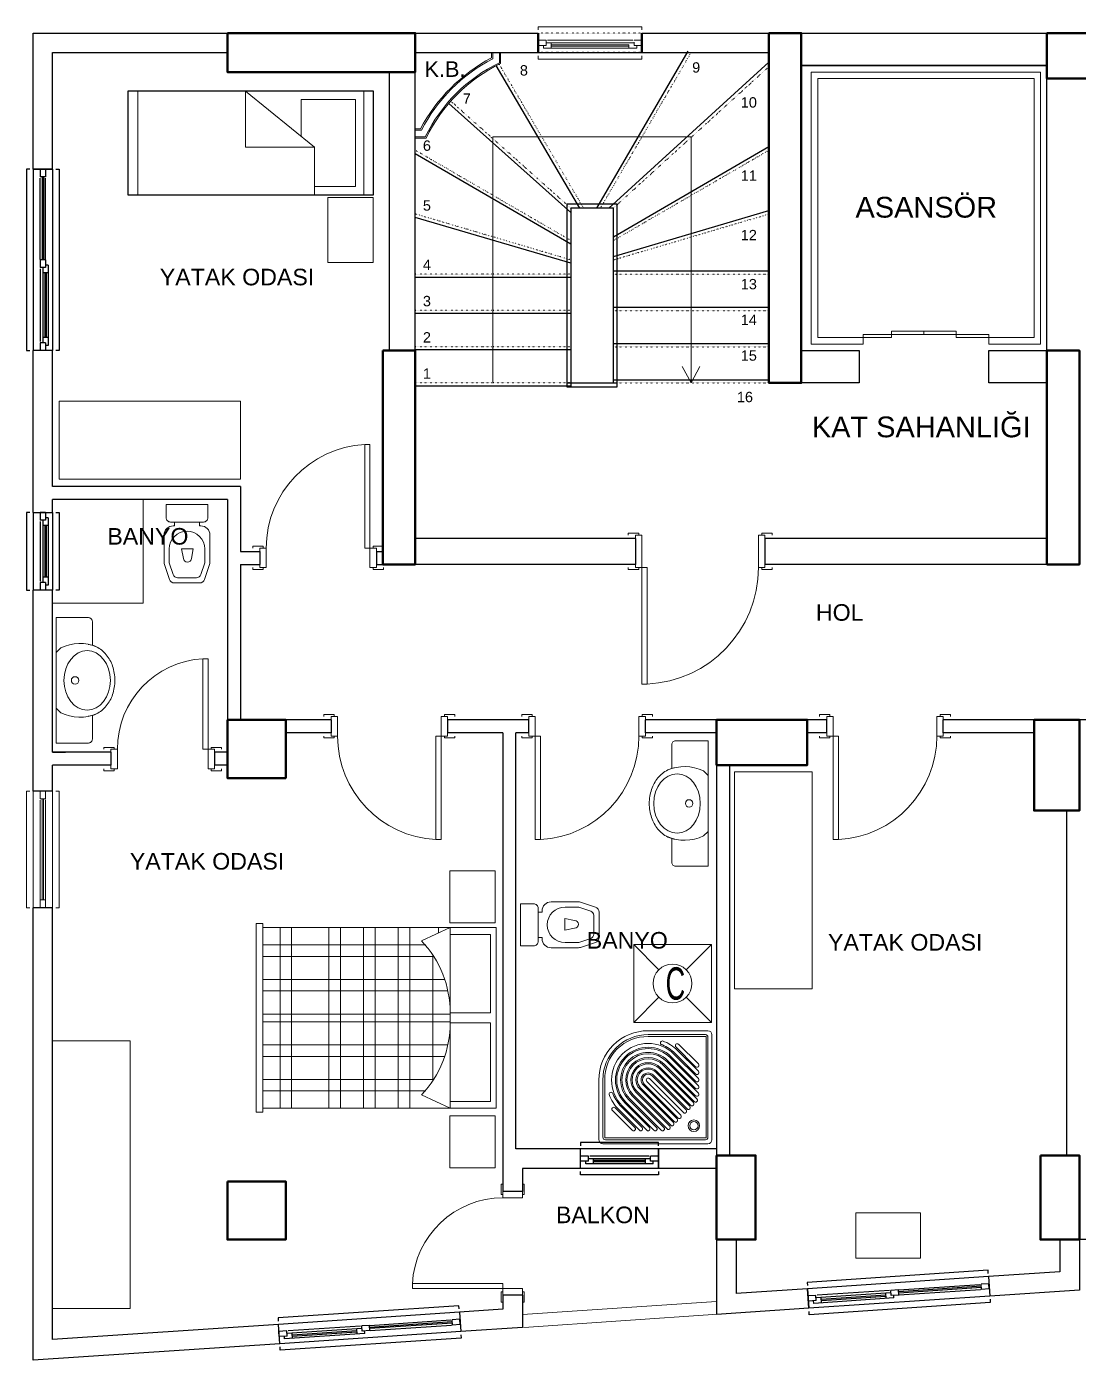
# Model space of a CAD drawing. Header units: millimetres. Extents: x 11578 to 12966, y 1536 to 2566.
# Drawn here: x 11578 to 12391, y 1536 to 2566 of the extents above; entities that cross this region are included whole.
import ezdxf

# ---------------------------------------------------------------- set-up
doc = ezdxf.new("R2010")
doc.units = ezdxf.units.MM
doc.linetypes.add('BORDER', pattern=[1.75, 0.5, -0.25, 0.5, -0.25, 0, -0.25])
doc.linetypes.add('DOT2', pattern=[0.125, 0, -0.125])
for name, color, linetype, lineweight in [('0-Gör-3__0_25_', 122, 'Continuous', 25), ('0-Gör-4__0_20_', 6, 'Continuous', 20), ('COLUMN4', 3, 'Continuous', 50), ('duv', 142, 'Continuous', 30), ('DUVAR', 7, 'Continuous', 50), ('mahal', 1, 'Continuous', 20), ('mahal222', 201, 'Continuous', 20), ('PENCERE', 3, 'Continuous', 18), ('SIVA', 254, 'Continuous', 20), ('sıva', 6, 'DOT2', 20), ('TEFRIS', 6, 'Continuous', 15)]:
    doc.layers.add(name, color=color, linetype=linetype, lineweight=lineweight)
doc.layers.add('İÇ_ÖLÇÜ', color=7, linetype='Continuous')
doc.styles.add('iç_ölçü', font='Arial')
doc.styles.add('MÜKREMİN', font='Arial')
doc.styles.add('TECHNICLIGHT', font='Arial')
doc.styles.add('text1', font='Arial')

# ---------------------------------------------------------------- blocks, each defined once
blk = doc.blocks.new('dsfsdg')
at = {"layer": 'TEFRIS'}
for p, q in [((527831.917515, 4537037.523728), (527651.627515, 4537037.523728)), ((527651.627515, 4537037.523728), (527651.627515, 4536897.963728)), ((527709.339324, 4537027.10563), (527687.267515, 4537037.523728)), ((527687.267515, 4537037.523728), (527687.267515, 4536897.963728)), ((527718.452515, 4537037.523728), (527718.452515, 4536897.963728)), ((527727.362515, 4537037.523728), (527727.362515, 4536897.963728)), ((527745.182515, 4536897.963728), (527745.182515, 4537037.523728)), ((527754.092515, 4536897.963728), (527754.092515, 4537037.523728)), ((527771.912515, 4536897.963728), (527771.912515, 4537037.523728)), ((527780.822515, 4536897.963728), (527780.822515, 4537037.523728)), ((527809.642515, 4536897.963728), (527809.642515, 4537037.523728)), ((527818.552515, 4536897.963728), (527818.552515, 4537037.523728)), ((527831.917515, 4536897.963728), (527831.917515, 4537037.523728)), ((527687.267515, 4537032.177728), (527656.082515, 4537032.177728)), ((527656.082515, 4537032.177728), (527656.082515, 4536971.589728)), ((527700.632515, 4537016.22697), (527700.632515, 4536919.260487)), ((527831.917515, 4537024.158728), (527706.144262, 4537024.158728)), ((527831.917515, 4537015.248728), (527699.991425, 4537015.248728)), ((527831.917515, 4536997.428728), (527691.417369, 4536997.428728)), ((527831.917515, 4536988.518728), (527688.988219, 4536988.518728)), ((527656.082515, 4536971.589728), (527687.267515, 4536971.589728)), ((527831.917515, 4536970.698728), (527687.267515, 4536970.698728)), ((527831.917515, 4536964.788728), (527687.267515, 4536964.788728)), ((527656.082515, 4536963.897728), (527687.267515, 4536963.897728)), ((527656.082515, 4536963.897728), (527656.082515, 4536903.309728)), ((527831.917515, 4536946.968728), (527688.988219, 4536946.968728)), ((527831.917515, 4536938.058728), (527691.417369, 4536938.058728)), ((527831.917515, 4536920.238728), (527699.991425, 4536920.238728)), ((527687.267515, 4536903.309728), (527656.082515, 4536903.309728)), ((527709.339324, 4536908.381827), (527687.267515, 4536897.963728)), ((527831.917515, 4536911.328728), (527706.144262, 4536911.328728)), ((527831.917515, 4536897.963728), (527651.627515, 4536897.963728)), ((527696.177515, 4536902.169331), (527696.177515, 4536897.963728))]:
    blk.add_line(p, q, dxfattribs=at)
at = {"layer": 'TEFRIS', "flags": 128}
blk.add_lwpolyline([(527831.917515, 4537037.523728), (527831.917515, 4537040.523728), (527836.917515, 4537040.523728), (527836.917515, 4536897.963728), (527836.917515, 4536894.963728), (527831.917515, 4536894.963728), (527831.917515, 4536897.963728)], dxfattribs=at)
at = {"layer": 'TEFRIS'}
for centre, start, end in [((527766.993466, 4536972.038142), 136.314552, 180.322253), ((527766.993466, 4536963.449315), 179.677747, 223.685448)]:
    blk.add_arc(centre, 79.727212, start, end, dxfattribs=at)
blk = doc.blocks.new('vv')
at = {"layer": 'TEFRIS', "elevation": 64.900577, "flags": 128}
for points in [[(11905.107343, 1873.984361), (11940.107343, 1873.984361), (11940.107343, 1913.984361), (11905.107343, 1913.984361), (11905.107343, 1873.984361)], [(11905.107343, 1684.902689), (11940.107343, 1684.902689), (11940.107343, 1724.902689), (11905.107343, 1724.902689), (11905.107343, 1684.902689)]]:
    blk.add_lwpolyline(points, dxfattribs=at)
at = {"layer": 'TEFRIS', "rotation": 180}
blk.add_blockref('dsfsdg', (539592.528917, 4538768.250089), dxfattribs=at)
blk = doc.blocks.new('ELLIPSE')
blk.add_circle((0.5, 0.5), 0.5)
blk = doc.blocks.new('LAVABO6')
for p, q in [((0, 0.4572), (0.0762, 0.5334)), ((0, 0.4572), (0, -0.4572)), ((0, -0.4572), (0.0762, -0.5334))]:
    blk.add_line(p, q)
at = {"flags": 128}
blk.add_lwpolyline([(0.526369, -0.590767, 0.09025), (0.662027, -0.55015, 0.104607), (0.82385, -0.419454, 0.089719), (0.927131, -0.232181, 0.081438), (0.9652, 0, 0.081438), (0.927131, 0.232181, 0.089719), (0.82385, 0.419454, 0.104607), (0.662027, 0.55015, 0.09025), (0.526369, 0.590767, 0.11828)], format="xyb", dxfattribs=at)
blk.add_circle((0.311156, 0.001285), 0.06096)
for centre, start, end in [((0.386485, -0.106498), 66.240754, 115.868662), ((0.386485, 0.106498), 244.131338, 293.759246)]:
    blk.add_arc(centre, 0.711159, start, end)
at = {"xscale": 0.762, "yscale": 0.97536, "zscale": 0.762}
blk.add_blockref('ELLIPSE', (0.128276, -0.487005), dxfattribs=at)
blk = doc.blocks.new('LAVABO_1')
at = {"layer": 'TEFRIS', "flags": 128}
for points in [[(0, 21.49983), (0, 48.391721), (24.98988, 48.391721, -0.414214), (27.98988, 45.391721), (27.98988, 26.961304)], [(0, -21.49983), (0, -48.391721), (24.98988, -48.391721, 0.414214), (27.98988, -45.391721), (27.98988, -26.961304)]]:
    blk.add_lwpolyline(points, format="xyb", dxfattribs=at)
at = {"layer": 'TEFRIS', "ltscale": 5, "xscale": -47.025, "yscale": 47.025, "zscale": 47.025, "rotation": 180}
blk.add_blockref('LAVABO6', (0, 0), dxfattribs=at)
blk = doc.blocks.new('KLZ_YENİ')
at = {"layer": 'TEFRIS', "flags": 128}
blk.add_lwpolyline([(13.5, -12.7), (13.5, 12.7, 0.414214), (10, 16.2), (0, 16.2), (0, -16.2), (10, -16.2, 0.414214)], format="xyb", close=True, dxfattribs=at)
for points in [[(13.5, -9.7), (16.5, -9.7), (16.5, -10.7, 0.414214), (23.5, -17.7), (44.688612, -17.7, 0.080612), (46.269751, -17.443416), (57.764911, -13.611696, 0.322823), (60.5, -9.816963), (60.5, 9.816963, 0.322823), (57.764911, 13.611696), (46.269751, 17.443416, 0.080612), (44.688612, 17.7), (23.5, 17.7, 0.414214), (16.5, 10.7), (16.5, 9.7), (13.5, 9.7)], [(34.28, -13.7), (44.688612, -13.7, 0.080612), (45.004839, -13.648683), (54.106797, -10.614697, 0.322823), (56.5, -7.294306), (56.5, 7.294306, 0.322823), (54.106797, 10.614697), (45.004839, 13.648683, 0.080612), (44.688612, 13.7), (34.28, 13.7, 0.414214)]]:
    blk.add_lwpolyline(points, format="xyb", dxfattribs=at)
for points in [[(13.628588, 5.7), (13.5, 5.7)], [(41.572213, 2.643619), (34.072213, 4.143619), (34.072213, -4.856381), (41.572213, -3.356381)], [(13.5, -5.7), (13.628588, -5.7)]]:
    blk.add_lwpolyline(points, dxfattribs=at)
at = {"layer": 'TEFRIS'}
for centre, radius, start, end in [((34.28, 0), 13.7, 90, 270), ((41.572213, -0.356381), 3, 270, 90)]:
    blk.add_arc(centre, radius, start, end, dxfattribs=at)
blk = doc.blocks.new('fdgdfht656')
at = {"layer": 'TEFRIS'}
for p, q in [((5290.152509, 3441.755831), (5290.152509, 3443.255831)), ((5290.152509, 3443.255831), (5298.152509, 3443.255831)), ((5298.152509, 3443.255831), (5298.152509, 3441.755831)), ((5373.152509, 3441.755831), (5373.152509, 3443.255831)), ((5373.152509, 3443.255831), (5381.152509, 3443.255831)), ((5381.152509, 3443.255831), (5381.152509, 3441.755831)), ((5290.152509, 3426.755831), (5290.152509, 3425.255831)), ((5290.152509, 3425.255831), (5298.152509, 3425.255831)), ((5298.152509, 3425.255831), (5298.152509, 3426.755831)), ((5366.652509, 3426.755831), (5366.652509, 3356.855894)), ((5370.652509, 3426.755831), (5366.652509, 3426.755831)), ((5370.652509, 3426.755831), (5370.652509, 3356.855894)), ((5373.152509, 3426.755831), (5373.152509, 3425.255831)), ((5373.152509, 3425.255831), (5381.152509, 3425.255831)), ((5381.152509, 3425.255831), (5381.152509, 3426.755831)), ((5370.652509, 3356.855894), (5366.652509, 3356.855894))]:
    blk.add_line(p, q, dxfattribs=at)
at = {"layer": 'TEFRIS', "flags": 128}
for points in [[(5300.652509, 3441.755831), (5300.652509, 3426.755831), (5295.652509, 3426.755831), (5295.652509, 3441.755831), (5300.652509, 3441.755831)], [(5375.652509, 3441.755831), (5375.652509, 3426.755831), (5370.652509, 3426.755831), (5370.652509, 3441.755831), (5375.652509, 3441.755831)]]:
    blk.add_lwpolyline(points, dxfattribs=at)
at = {"layer": 'TEFRIS'}
blk.add_arc((5370.652509, 3426.755831), 70, 180, 266.936089, dxfattribs=at)
blk = doc.blocks.new('kapı_10')
at = {"layer": '0-Gör-4__0_20_', "ltscale": 5}
for p, q in [((-9, -2.5), (-9, 5.5)), ((-9, 5.5), (-7.5, 5.5)), ((9, 5.5), (7.5, 5.5)), ((9, -2.5), (9, 5.5)), ((-7.5, -2.5), (-9, -2.5)), ((7.5, -2.5), (9, -2.5)), ((7.5, -5), (87.399937, -5)), ((7.5, -5), (7.5, -9)), ((7.5, -9), (87.399937, -9)), ((87.399937, -5), (87.399937, -9)), ((-9, -95.5), (-9, -87.5)), ((-9, -87.5), (-7.5, -87.5)), ((9, -87.5), (7.5, -87.5)), ((9, -95.5), (9, -87.5)), ((-7.5, -95.5), (-9, -95.5)), ((7.5, -95.5), (9, -95.5))]:
    blk.add_line(p, q, dxfattribs=at)
at = {"layer": '0-Gör-4__0_20_', "ltscale": 5, "flags": 128}
for points in [[(-7.5, 0), (7.5, 0), (7.5, -5), (-7.5, -5), (-7.5, 0)], [(-7.5, -85), (7.5, -85), (7.5, -90), (-7.5, -90), (-7.5, -85)]]:
    blk.add_lwpolyline(points, dxfattribs=at)
at = {"layer": '0-Gör-4__0_20_', "ltscale": 5}
blk.add_arc((7.5, -5), 80, 270, 357.134016, dxfattribs=at)
blk = doc.blocks.new('yatak_80')
for p, q in [((98059.694548, -98473.047281), (98059.694548, -98393.047281)), ((98196.134804, -98393.047281), (98196.134804, -98429.917169)), ((98234.264916, -98393.047281), (98234.264916, -98473.047281)), ((98227.879892, -98399.557105), (98196.134804, -98399.557105)), ((98227.879892, -98466.662257), (98227.879892, -98399.557105)), ((98143.004692, -98429.917169), (98196.134804, -98429.917169)), ((98143.004692, -98473.047281), (98143.004692, -98429.917169)), ((98196.134804, -98429.917169), (98143.004692, -98473.047281)), ((98185.954772, -98438.181144), (98185.954772, -98466.662257)), ((98185.954772, -98466.662257), (98227.879892, -98466.662257))]:
    blk.add_line(p, q)
at = {"layer": 'İÇ_ÖLÇÜ', "ltscale": 5}
blk.add_line((98052.104532, -98393.047281), (98241.854932, -98393.047281), dxfattribs=at)
at = {"layer": 'İÇ_ÖLÇÜ', "ltscale": 5, "flags": 128}
blk.add_lwpolyline([(98052.104532, -98473.047281), (98052.104532, -98393.047281), (98241.854932, -98393.047281), (98241.854932, -98473.047281), (98052.104532, -98473.047281)], dxfattribs=at)
blk = doc.blocks.new('FSAFDSF')
at = {"layer": 'sıva', "linetype": 'ByBlock', "lineweight": 25, "ltscale": 5}
for p, q in [((548829.850834, 4507159.565939), (548689.850834, 4507159.565939)), ((548689.850834, 4507159.565939), (548689.850834, 4507157.065939)), ((548829.850834, 4507154.565939), (548689.850834, 4507154.565939)), ((548689.850834, 4507139.565939), (548689.850834, 4507154.565939)), ((548829.850834, 4507157.065939), (548829.850834, 4507159.565939)), ((548695.850834, 4507149.065939), (548689.850834, 4507149.065939)), ((548689.850834, 4507145.065939), (548689.850834, 4507149.065939)), ((548695.850834, 4507145.065939), (548689.850834, 4507145.065939)), ((548693.850834, 4507143.065939), (548693.850834, 4507145.065939)), ((548695.850834, 4507145.065939), (548695.850834, 4507149.065939)), ((548753.850834, 4507147.065939), (548695.850834, 4507147.065939)), ((548752.850834, 4507149.065939), (548696.850834, 4507149.065939)), ((548699.850834, 4507143.065939), (548699.850834, 4507147.065939)), ((548749.850834, 4507145.565939), (548699.850834, 4507145.565939)), ((548749.850834, 4507144.565939), (548699.850834, 4507144.565939)), ((548749.850834, 4507143.065939), (548749.850834, 4507147.065939)), ((548759.850834, 4507149.065939), (548753.850834, 4507149.065939)), ((548753.850834, 4507145.065939), (548753.850834, 4507149.065939)), ((548759.850834, 4507145.065939), (548753.850834, 4507145.065939)), ((548755.850834, 4507143.065939), (548755.850834, 4507145.065939)), ((548759.850834, 4507145.065939), (548759.850834, 4507149.065939)), ((548823.850834, 4507147.565939), (548759.850834, 4507147.565939)), ((548823.850834, 4507146.565939), (548759.850834, 4507146.565939)), ((548760.100651, 4507149.065939), (548822.900839, 4507149.065939)), ((548760.100651, 4507145.065939), (548823.018035, 4507145.065939)), ((548829.850834, 4507149.065939), (548823.850834, 4507149.065939)), ((548823.850834, 4507145.065939), (548823.850834, 4507149.065939)), ((548829.850834, 4507145.065939), (548823.850834, 4507145.065939)), ((548829.850834, 4507145.065939), (548829.850834, 4507149.065939)), ((548829.850834, 4507139.565939), (548689.850834, 4507139.565939)), ((548689.850834, 4507134.565939), (548689.850834, 4507137.065939)), ((548829.850834, 4507134.565939), (548689.850834, 4507134.565939)), ((548755.850834, 4507143.065939), (548693.850834, 4507143.065939)), ((548829.850834, 4507137.065939), (548829.850834, 4507134.565939))]:
    blk.add_line(p, q, dxfattribs=at)
at = {"layer": 'sıva', "linetype": 'ByBlock', "lineweight": 25, "ltscale": 5, "flags": 128}
blk.add_lwpolyline([(548829.850834, 4507154.565939), (548829.850834, 4507139.565939)], dxfattribs=at)
blk = doc.blocks.new('gdgfdgrt')
at = {"layer": 'TEFRIS'}
for p, q in [((21698.795276, -6836.896494), (21696.295276, -6836.896494)), ((21696.295276, -6836.896494), (21696.295276, -6926.896494)), ((21701.295276, -6836.896494), (21701.295276, -6926.896494)), ((21706.795276, -6836.896494), (21706.795276, -6842.896494)), ((21710.795276, -6836.896494), (21706.795276, -6836.896494)), ((21710.795276, -6842.896494), (21706.795276, -6842.896494)), ((21706.795276, -6920.646678), (21706.795276, -6843.84649)), ((21708.295276, -6842.896494), (21708.295276, -6920.896494)), ((21709.295276, -6842.896494), (21709.295276, -6920.896494)), ((21710.795276, -6836.896494), (21710.795276, -6842.896494)), ((21710.795276, -6920.646678), (21710.795276, -6843.729294)), ((21716.295276, -6836.896494), (21716.295276, -6926.896494)), ((21718.795276, -6836.896494), (21721.295276, -6836.896494)), ((21721.295276, -6836.896494), (21721.295276, -6926.896494)), ((21696.295276, -6926.896494), (21698.795276, -6926.896494)), ((21716.295276, -6926.896494), (21701.295276, -6926.896494)), ((21706.795276, -6920.896494), (21706.795276, -6926.896494)), ((21710.795276, -6920.896494), (21706.795276, -6920.896494)), ((21710.795276, -6926.896494), (21706.795276, -6926.896494)), ((21710.795276, -6926.896494), (21706.795276, -6926.896494)), ((21710.795276, -6920.896494), (21710.795276, -6926.896494)), ((21721.295276, -6926.896494), (21718.795276, -6926.896494))]:
    blk.add_line(p, q, dxfattribs=at)
at = {"layer": 'TEFRIS', "flags": 128}
for points in [[(21701.295276, -6836.896494), (21716.295276, -6836.896494)], [(21701.295276, -6926.896494), (21716.295276, -6926.896494)]]:
    blk.add_lwpolyline(points, dxfattribs=at)
blk = doc.blocks.new('pen_60')
at = {"layer": 'sıva', "linetype": 'ByBlock', "lineweight": 25, "ltscale": 5}
for p, q in [((60, 12.5), (0, 12.5)), ((0, 12.5), (0, 10)), ((60, 10), (60, 12.5)), ((60, 7.5), (0, 7.5)), ((0, -7.5), (0, 7.5)), ((6, 2), (0, 2)), ((0, -2), (0, 2)), ((6, -2), (6, 2)), ((54, 0), (6, 0)), ((53, 2), (7, 2)), ((10, -4), (10, 0)), ((50, -4), (50, 0)), ((60, 2), (54, 2)), ((54, -2), (54, 2)), ((60, 2), (54, 2)), ((54, -2), (54, 2)), ((60, -2), (60, 2)), ((60, -2), (60, 2)), ((6, -2), (0, -2)), ((60, -7.5), (0, -7.5)), ((0, -12.5), (0, -10)), ((4, -4), (4, -2)), ((56, -4), (4, -4)), ((50, -1.5), (10, -1.5)), ((50, -2.5), (10, -2.5)), ((60, -2), (54, -2)), ((60, -2), (54, -2)), ((56, -4), (56, -2)), ((60, -10), (60, -12.5)), ((60, -12.5), (0, -12.5))]:
    blk.add_line(p, q, dxfattribs=at)
at = {"layer": 'sıva', "linetype": 'ByBlock', "lineweight": 25, "ltscale": 5, "flags": 128}
blk.add_lwpolyline([(60, 7.5), (60, -7.5)], dxfattribs=at)
blk = doc.blocks.new('DUŞ_KÖŞE')
at = {"layer": 'TEFRIS'}
for p, q in [((0, 0), (-73.8, 0)), ((-76.5, -44.691169), (-76.5, -2.7)), ((-73.8, -44.691169), (-73.8, -4.5)), ((-72.45, -44.691169), (-72.45, -4.05)), ((-1.35, -4.05), (-72.45, -4.05)), ((-1.8, -2.7), (-72, -2.7)), ((-1.35, -75.15), (-1.35, -4.05)), ((0, -74.7), (0, -4.5)), ((2.7, -76.5), (2.7, -2.7)), ((-1.35, -75.15), (-41.991169, -75.15)), ((-1.8, -76.5), (-41.991169, -76.5)), ((0, -79.2), (-41.991169, -79.2))]:
    blk.add_line(p, q, dxfattribs=at)
at = {"layer": 'TEFRIS', "color": 3, "lineweight": 9}
for p, q in [((-53.206916, -9.45), (-67.051984, -23.295068)), ((-51.297727, -11.359188), (-65.142795, -25.204257)), ((-48.115747, -9.45), (-62.674042, -24.008295)), ((-46.206558, -11.359188), (-60.764854, -25.917484)), ((-43.024578, -9.45), (-60.128458, -26.55388)), ((-41.11539, -11.359188), (-58.219269, -28.463068)), ((-37.933409, -9.45), (-57.582873, -29.099464)), ((-36.024221, -11.359188), (-55.673685, -31.008653)), ((-32.84224, -9.45), (-55.037289, -31.645049)), ((-30.933052, -11.359188), (-53.128101, -33.554237)), ((-28.705666, -10.404594), (-52.491705, -34.190633)), ((-26.796477, -12.313782), (-50.582516, -36.099821)), ((-26.160081, -12.950179), (-49.94612, -36.736218)), ((-24.250893, -14.859367), (-48.036932, -38.645406)), ((-23.614497, -15.495763), (-47.400536, -39.281802)), ((-21.705308, -17.404951), (-45.491347, -41.19099)), ((-21.068912, -18.041347), (-44.854951, -41.827386)), ((-19.159724, -19.950536), (-42.945763, -43.736575)), ((-17.250536, -21.859724), (-41.036575, -45.645763)), ((-15.341347, -23.768912), (-39.127386, -47.554951)), ((-14.704951, -24.405308), (-38.49099, -48.191347)), ((-12.795763, -26.314497), (-36.581802, -50.100536)), ((-12.159367, -26.950893), (-35.945406, -50.736932)), ((-10.250179, -28.860081), (-34.036218, -52.64612)), ((-9.613782, -29.496477), (-33.399821, -53.282516)), ((-7.704594, -31.405666), (-31.490633, -55.191705)), ((-8.659188, -33.633052), (-30.854237, -55.828101)), ((-6.75, -35.54224), (-28.945049, -57.737289)), ((-8.659188, -38.724221), (-28.308653, -58.373685)), ((-6.75, -40.633409), (-26.399464, -60.282873)), ((-8.659188, -43.81539), (-25.763068, -60.919269)), ((-6.75, -45.724578), (-23.85388, -62.828458)), ((-8.659188, -48.906558), (-23.217484, -63.464854)), ((-8.659188, -53.997727), (-22.504257, -67.842795)), ((-6.75, -50.815747), (-21.308295, -65.374042)), ((-6.75, -55.906916), (-20.595068, -69.751984))]:
    blk.add_line(p, q, dxfattribs=at)
for radius in [4.05, 2.925]:
    blk.add_circle((-9.9, -12.6), radius, dxfattribs=at)
at = {"layer": 'TEFRIS'}
for centre, radius, start, end in [((-73.8, -2.7), 2.7, 90, 180), ((-72, -4.5), 1.8, 90, 180), ((-1.8, -4.5), 1.8, 0, 90), ((0, -2.7), 2.7, 0, 90), ((-42.327625, -45.027831), 34.174033, 179.435547, 270.598517), ((-42.207298, -44.907085), 31.593655, 179.555004, 270.391958), ((-42.785873, -45.485873), 29.67477, 178.465409, 271.534591), ((-1.8, -74.7), 1.8, 270, 0), ((0, -76.5), 2.7, 270, 0)]:
    blk.add_arc(centre, radius, start, end, dxfattribs=at)
at = {"layer": 'TEFRIS', "color": 3, "lineweight": 9}
for centre, radius, start, end in [((-52.252321, -10.404594), 1.35, 315, 135), ((-47.161153, -10.404594), 1.35, 315, 135), ((-42.069984, -10.404594), 1.35, 315, 135), ((-36.978815, -10.404594), 1.35, 315, 135), ((-31.887646, -10.404594), 1.35, 315, 135), ((-27.751071, -11.359188), 1.35, 315, 135), ((-25.205487, -13.904773), 1.35, 315, 135), ((-22.659903, -16.450357), 1.35, 315, 135), ((-20.114318, -18.995942), 1.35, 315, 135), ((-41.991169, -44.691169), 29.25, 135, 159.811632), ((-41.991169, -44.691169), 25.65, 135, 315), ((-66.09739, -24.249662), 1.35, 135, 315), ((-41.991169, -44.691169), 26.55, 135, 157.65372), ((-16.295942, -22.814318), 1.35, 315, 135), ((-13.750357, -25.359903), 1.35, 315, 135), ((-11.204773, -27.905487), 1.35, 315, 135), ((-67.99574, -34.596769), 1.448399, 180, 0), ((-41.991169, -44.691169), 22.95, 135, 315), ((-41.991169, -44.691169), 22.05, 135, 315), ((-41.991169, -44.691169), 19.35, 135, 315), ((-41.991169, -44.691169), 18.45, 135, 315), ((-41.991169, -44.691169), 15.75, 135, 315), ((-41.991169, -44.691169), 14.85, 135, 315), ((-41.991169, -44.691169), 12.15, 135, 315), ((-41.991169, -44.691169), 11.25, 135, 315), ((-8.659188, -30.451071), 1.35, 315, 135), ((-7.704594, -34.587646), 1.35, 315, 135), ((-41.991169, -44.691169), 8.55, 135, 315), ((-41.991169, -44.691169), 7.65, 135, 315), ((-41.991169, -44.691169), 4.95, 135, 315), ((-41.991169, -44.691169), 4.05, 135, 315), ((-41.991169, -44.691169), 1.35, 135, 315), ((-7.704594, -39.678815), 1.35, 315, 135), ((-7.704594, -44.769984), 1.35, 315, 135), ((-7.704594, -49.861153), 1.35, 315, 135), ((-7.704594, -54.952321), 1.35, 315, 135), ((-41.991169, -44.691169), 26.55, 292.34628, 315), ((-41.991169, -44.691169), 29.25, 290.188368, 315), ((-31.896769, -70.69574), 1.448399, 90, 270), ((-21.535166, -68.811886), 1.35, 135, 315)]:
    blk.add_arc(centre, radius, start, end, dxfattribs=at)
blk = doc.blocks.new('camasır_mak_')
at = {"layer": 'TEFRIS', "color": 1}
for p, q in [((-0.3, 0.45), (0.3, 0.45)), ((-0.3, -0.15), (-0.3, 0.45)), ((0.3, 0.45), (0.3, -0.15)), ((0.3, -0.15), (-0.3, -0.15))]:
    blk.add_line(p, q, dxfattribs=at)
at = {"layer": 'TEFRIS', "color": 2}
for p, q in [((-0.106066, 0.256066), (-0.3, 0.45)), ((0.106066, 0.256066), (0.3, 0.45)), ((-0.3, -0.15), (-0.106066, 0.043934)), ((0.3, -0.15), (0.106066, 0.043934))]:
    blk.add_line(p, q, dxfattribs=at)
blk.add_ellipse((0, 0.15), major_axis=(-0.106066, 0.106066), ratio=1, dxfattribs=at)
at = {"layer": 'TEFRIS', "color": 7, "style": 'TECHNICLIGHT', "text_generation_flag": 4, "width": 0.6}
blk.add_text('C', height=0.25, dxfattribs=at).set_placement((-0.053571, 0.275))
blk = doc.blocks.new('kapı_100')
at = {"layer": '0-Gör-4__0_20_', "ltscale": 5}
for p, q in [((-14, -2.5), (-14, 5.5)), ((-14, 5.5), (-12.5, 5.5)), ((14, 5.5), (12.5, 5.5)), ((14, -2.5), (14, 5.5)), ((-12.5, -2.5), (-14, -2.5)), ((12.5, -2.5), (14, -2.5)), ((12.5, -5), (102.399937, -5)), ((12.5, -5), (12.5, -9)), ((12.5, -9), (102.411045, -9.000494)), ((102.399937, -5), (102.399937, -9)), ((-14, -105.5), (-14, -97.5)), ((-14, -97.5), (-12.5, -97.5)), ((14, -97.5), (12.5, -97.5)), ((14, -105.5), (14, -97.5)), ((-12.5, -105.5), (-14, -105.5)), ((12.5, -105.5), (14, -105.5))]:
    blk.add_line(p, q, dxfattribs=at)
at = {"layer": '0-Gör-4__0_20_', "ltscale": 5, "flags": 128}
for points in [[(-12.5, 0), (12.5, 0), (12.5, -5), (-12.5, -5), (-12.5, 0)], [(-12.5, -95), (12.5, -95), (12.5, -100), (-12.5, -100), (-12.5, -95)]]:
    blk.add_lwpolyline(points, dxfattribs=at)
at = {"layer": '0-Gör-4__0_20_', "ltscale": 5}
blk.add_arc((12.5, -5), 90, 270, 357.452367, dxfattribs=at)
blk = doc.blocks.new('fsfds')
at = {"layer": 'DUVAR'}
blk.add_line((553262.541927, 4507882.553573), (553247.541927, 4507882.553573), dxfattribs=at)
at = {"layer": 'DUVAR', "flags": 128}
blk.add_lwpolyline([(553247.541927, 4507962.553573), (553262.541927, 4507962.553573)], dxfattribs=at)
at = {"layer": 'PENCERE', "linetype": 'BORDER', "ltscale": 5}
for p, q in [((553253.041927, 4507962.553573), (553253.041927, 4507956.553573)), ((553257.041927, 4507962.553573), (553253.041927, 4507962.553573)), ((553257.041927, 4507962.553573), (553257.041927, 4507956.553573)), ((553259.041927, 4507958.553573), (553257.041927, 4507958.553573)), ((553257.041927, 4507956.553573), (553253.041927, 4507956.553573)), ((553257.041927, 4507956.553573), (553253.041927, 4507956.553573)), ((553259.041927, 4507952.553573), (553255.041927, 4507952.553573)), ((553257.041927, 4507882.553573), (553253.041927, 4507882.553573))]:
    blk.add_line(p, q, dxfattribs=at)
at = {"layer": 'SIVA'}
for p, q in [((553245.041927, 4507962.553573), (553242.541927, 4507962.553573)), ((553242.541927, 4507962.553573), (553242.541927, 4507882.553573)), ((553253.041927, 4507962.553573), (553253.041927, 4507956.553573)), ((553257.041927, 4507962.553573), (553253.041927, 4507962.553573)), ((553257.041927, 4507962.553573), (553257.041927, 4507956.553573)), ((553259.041927, 4507958.553573), (553259.041927, 4507886.553573)), ((553265.041927, 4507962.553573), (553267.541927, 4507962.553573)), ((553267.541927, 4507962.553573), (553267.541927, 4507882.553573)), ((553253.041927, 4507955.553573), (553253.041927, 4507889.553573)), ((553255.041927, 4507956.553573), (553255.041927, 4507888.553573)), ((553256.541927, 4507952.553573), (553256.541927, 4507892.553573)), ((553257.541927, 4507952.553573), (553257.541927, 4507892.553573)), ((553253.041927, 4507888.553573), (553253.041927, 4507882.553573)), ((553257.041927, 4507888.553573), (553253.041927, 4507888.553573)), ((553259.041927, 4507892.553573), (553255.041927, 4507892.553573)), ((553257.041927, 4507888.553573), (553257.041927, 4507882.553573)), ((553259.041927, 4507886.553573), (553257.041927, 4507886.553573)), ((553242.541927, 4507882.553573), (553245.041927, 4507882.553573)), ((553267.541927, 4507882.553573), (553265.041927, 4507882.553573))]:
    blk.add_line(p, q, dxfattribs=at)
at = {"layer": 'sıva', "lineweight": 25, "ltscale": 5}
for p, q in [((553247.541927, 4507962.553573), (553247.541927, 4507882.553573)), ((553262.541927, 4507962.553573), (553262.541927, 4507882.553573))]:
    blk.add_line(p, q, dxfattribs=at)

msp = doc.modelspace()

# ---------------------------------------------------------------- linework, layer by layer
at = {"flags": 128}
msp.add_lwpolyline([(11878.328846, 2545.575062), (12151.328797, 2545.575062)], dxfattribs=at)
at = {"layer": '0-Gör-3__0_25_'}
for p, q in [((12018.489302, 2425.575062), (12089.136882, 2546.760433)), ((12005.489302, 2425.575062), (11940.915174, 2535.482652)), ((12027.793242, 2425.575062), (12151.328775, 2538.229815)), ((11998.328775, 2422.039528), (11904.141346, 2506.226957)), ((12031.328775, 2403.465381), (12151.328775, 2473.089276)), ((11998.328775, 2397.684743), (11878.328775, 2467.308638)), ((12031.328775, 2388.181844), (12151.328775, 2423.627577)), ((11998.328775, 2382.96828), (11878.328775, 2418.414013)), ((11998.328775, 2372.075062), (11878.328775, 2372.075062)), ((12031.328775, 2377.075062), (12151.328775, 2377.075062)), ((12031.328775, 2349.075062), (12151.328775, 2349.075062)), ((11998.328775, 2344.075062), (11878.328775, 2344.075062)), ((11998.328775, 2316.075062), (11878.328775, 2316.075062)), ((12031.328775, 2321.075062), (12151.328775, 2321.075062)), ((11998.328775, 2288.07951), (11878.328775, 2288.07951)), ((11995.328775, 2290.57951), (12034.328775, 2290.57951)), ((11998.328775, 2290.57951), (11998.328775, 2288.07951)), ((12031.328775, 2293.07951), (12151.328775, 2293.07951))]:
    msp.add_line(p, q, dxfattribs=at)
at = {"layer": '0-Gör-3__0_25_', "flags": 128}
for points in [[(11995.328775, 2287.57951), (12034.328775, 2287.57951), (12034.328775, 2428.575062), (11995.328775, 2428.575062), (11995.328775, 2287.57951)], [(12031.328775, 2290.57951), (12031.328775, 2425.575062), (11998.328775, 2425.575062), (11998.328775, 2290.57951)]]:
    msp.add_lwpolyline(points, dxfattribs=at)
at = {"layer": 'COLUMN4', "color": 3, "flags": 128}
for points in [[(11733.328775, 2560.575106), (11878.328846, 2560.575106), (11878.328846, 2530.575195), (11733.328775, 2530.575195)], [(12151.328797, 2560.575106), (12176.328773, 2560.575106), (12176.328773, 2290.575304), (12151.328797, 2290.575304)], [(12366.042212, 2560.575106), (12436.042205, 2560.575106), (12436.042205, 2525.575259), (12366.042212, 2525.575259)], [(11853.328721, 2315.579453), (11878.328846, 2315.579453), (11878.328846, 2150.579491), (11853.328721, 2150.579491)], [(12366.042307, 2315.579453), (12391.042307, 2315.579453), (12391.042307, 2150.579491), (12366.042307, 2150.579491)], [(11733.328775, 2030.579546), (11778.328792, 2030.579546), (11778.328792, 1985.579529), (11733.328775, 1985.579529)], [(12111.042068, 2030.579546), (12181.042061, 2030.579546), (12181.042061, 1995.5794), (12111.042068, 1995.5794)], [(12356.042192, 2030.579546), (12391.042189, 2030.579546), (12391.042189, 1960.579553), (12356.042192, 1960.579553)], [(12111.042068, 1694.34289), (12141.042129, 1694.34289), (12141.042129, 1629.342833), (12111.042068, 1629.342833)], [(12361.042277, 1694.34289), (12391.042189, 1694.34289), (12391.042189, 1629.342833), (12361.042277, 1629.342833)], [(11733.328775, 1674.342849), (11778.328792, 1674.342849), (11778.328792, 1629.342833), (11733.328775, 1629.342833)]]:
    msp.add_lwpolyline(points, close=True, dxfattribs=at)
at = {"layer": 'duv'}
for p, q in [((11973.328775, 2545.575062), (11973.328775, 2560.575062)), ((12053.328775, 2545.575062), (12053.328775, 2560.575062)), ((11878.328775, 2170.57951), (11878.328775, 2545.575062)), ((11858.328775, 2315.579453), (11858.328775, 2530.575195)), ((11598.328775, 2455.575062), (11583.328775, 2455.575062)), ((11598.328775, 2315.575062), (11583.328775, 2315.575062)), ((11743.328775, 2210.57951), (11598.328775, 2210.57951)), ((11743.328775, 2210.57951), (11743.328775, 2160.57951)), ((11733.328775, 2200.57951), (11598.328775, 2200.57951)), ((11733.328775, 2200.57951), (11733.328775, 2030.57951)), ((12048.328775, 2170.57951), (11878.328775, 2170.57951)), ((12048.328775, 2170.57951), (12048.328775, 2150.57951)), ((12366.042307, 2170.57951), (12148.328775, 2170.57951)), ((12148.328775, 2170.57951), (12148.328775, 2150.57951)), ((11743.328775, 2160.57951), (11758.328775, 2160.57951)), ((11758.328775, 2160.57951), (11758.328775, 2150.57951)), ((11848.328775, 2160.57951), (11853.328721, 2160.57951)), ((11848.328775, 2160.57951), (11848.328775, 2150.57951)), ((11743.328775, 2150.57951), (11758.328775, 2150.57951)), ((11743.328775, 2150.57951), (11743.328775, 2030.57951)), ((11848.328775, 2150.57951), (11858.328775, 2150.57951)), ((12048.328775, 2150.57951), (11858.328775, 2150.57951)), ((12391.042307, 2150.57951), (12148.328775, 2150.57951)), ((11813.328775, 2030.57951), (11733.328775, 2030.57951)), ((11813.328775, 2030.57951), (11813.328775, 2020.57951)), ((11966.042307, 2030.57951), (11903.328775, 2030.57951)), ((11903.328775, 2030.57951), (11903.328775, 2020.57951)), ((11966.042307, 2020.57951), (11966.042307, 2030.57951)), ((12196.042307, 2030.57951), (12056.042307, 2030.57951)), ((12056.042307, 2020.57951), (12056.042307, 2030.57951)), ((12111.042307, 2030.57951), (12111.042307, 1571.660512)), ((12196.042307, 2020.57951), (12196.042307, 2030.57951)), ((12401.042307, 2030.57951), (12286.042307, 2030.57951)), ((12286.042307, 2020.57951), (12286.042307, 2030.57951)), ((11813.328775, 2020.57951), (11778.328792, 2020.57951)), ((11946.042307, 2020.57951), (11903.328775, 2020.57951)), ((11946.042307, 2020.57951), (11946.042307, 1666.617918)), ((11966.042307, 2020.57951), (11956.042307, 2020.57951)), ((11956.042307, 1699.342753), (11956.042307, 2020.57951)), ((12111.042307, 2020.57951), (12056.042307, 2020.57951)), ((12196.042307, 2020.57951), (12181.042307, 2020.57951)), ((12356.042307, 2020.57951), (12286.042307, 2020.57951)), ((11643.328775, 2005.57951), (11598.328775, 2005.57951)), ((11598.328775, 2005.57951), (11608.328775, 2005.57951)), ((11643.328775, 2005.57951), (11643.328775, 1995.57951)), ((11733.328775, 2005.57951), (11723.328775, 2005.57951)), ((11733.328775, 2005.57951), (11723.328775, 2005.57951)), ((11723.328775, 2005.57951), (11723.328775, 1995.57951)), ((11643.328775, 1995.57951), (11598.328775, 1995.57951)), ((11733.328775, 1995.57951), (11723.328775, 1995.57951)), ((12121.042307, 1995.57951), (12121.042307, 1694.34289)), ((11598.328775, 1975.57951), (11583.328775, 1975.57951)), ((12381.042307, 1960.57951), (12381.042307, 1694.34289)), ((11598.328775, 1885.57951), (11583.328775, 1885.57951)), ((12006.042307, 1699.342753), (11956.042307, 1699.342753)), ((12006.042307, 1684.342753), (12006.042307, 1699.342753)), ((12111.042307, 1699.342753), (12066.042307, 1699.342753)), ((12066.042307, 1684.342753), (12066.042307, 1699.342753)), ((11961.042307, 1684.342753), (11961.042307, 1666.617918)), ((11961.042307, 1666.617918), (11946.042307, 1666.617918)), ((12126.042307, 1628.505452), (12126.042307, 1587.701958)), ((12320.884898, 1600.790704), (12321.890272, 1585.824434)), ((11946.042307, 1586.617918), (11946.042307, 1575.610278)), ((11961.042307, 1586.617918), (11946.042307, 1586.617918)), ((11961.042307, 1586.617918), (11961.042307, 1561.584112)), ((12181.199716, 1591.407212), (12182.20509, 1576.440943))]:
    msp.add_line(p, q, dxfattribs=at)
at = {"layer": 'duv', "flags": 128}
for points in [[(11583.328775, 2560.575062), (11973.328775, 2560.575062)], [(11583.328775, 2455.575062), (11583.328775, 2560.575062)], [(12053.328775, 2560.575062), (12873.199187, 2560.575062), (12878.888553, 2505.681625)], [(12321.185493, 2290.57951), (12321.185493, 2315.57951), (12366.042307, 2315.57951), (12366.042259, 2535.575062), (12176.328727, 2535.575062), (12176.328775, 2315.57951), (12221.185493, 2315.57951), (12221.185493, 2290.57951), (12151.328775, 2290.57951), (12151.328775, 2560.575062), (12391.042307, 2560.575062)], [(11598.328775, 2455.575062), (11598.328775, 2545.575062), (11733.328775, 2545.575062)], [(11878.328775, 2545.575062), (11973.328775, 2545.575062)], [(12053.328775, 2545.575062), (12151.328775, 2545.575062)], [(12176.328773, 2535.575062), (12366.042212, 2535.575062)], [(11583.328775, 2190.57951), (11583.328775, 2315.575062)], [(11598.328775, 2210.57951), (11598.328775, 2315.575062)], [(12366.44216, 2290.57951), (12321.185493, 2290.57951)], [(11598.328775, 2190.57951), (11598.328775, 2200.57951)], [(11583.328775, 1975.57951), (11583.328775, 2130.57951)], [(11598.328775, 2005.57951), (11598.328775, 2130.57951)], [(11598.328775, 1975.57951), (11598.328775, 1995.57951)], [(11773.725817, 1549.000939), (11583.328775, 1536.210827), (11583.328775, 1885.57951)], [(11772.720443, 1563.967209), (11598.328775, 1552.252274), (11598.328775, 1885.57951)], [(12006.042307, 1684.342753), (11961.042307, 1684.342753)], [(12111.042307, 1684.342753), (12066.042307, 1684.342753)], [(12376.042307, 1629.342753), (12376.042307, 1604.495958), (12320.884898, 1600.790704)], [(12727.275709, 1629.342753), (12391.042307, 1629.342753), (12391.042307, 1590.469792), (12321.890272, 1585.824434)], [(12181.199716, 1591.407212), (12126.042307, 1587.701958)], [(11946.042307, 1575.610278), (11912.405625, 1573.3507)], [(12182.20509, 1576.440943), (12111.042307, 1571.660512)], [(11961.042307, 1561.584112), (11913.410999, 1558.384431)]]:
    msp.add_lwpolyline(points, dxfattribs=at)
at = {"layer": 'mahal222'}
for p, q in [((12246.042307, 2328.07951), (12246.042307, 2330.57951)), ((12246.042307, 2328.07951), (12246.042307, 2325.57951)), ((12271.042307, 2328.07951), (12271.042307, 2330.57951)), ((12296.042307, 2325.57951), (12296.042307, 2328.07951)), ((12224.042307, 2320.57951), (12224.042307, 2325.57951)), ((12321.042307, 2320.57951), (12321.042307, 2325.57951))]:
    msp.add_line(p, q, dxfattribs=at)
at = {"layer": 'mahal222', "flags": 128}
for points in [[(12224.042307, 2320.57951), (12184.042307, 2320.57951), (12184.042307, 2530.57951), (12361.042307, 2530.57951), (12361.042307, 2320.57951), (12321.042307, 2320.57951)], [(12224.042307, 2325.57951), (12189.042307, 2325.57951), (12189.042307, 2525.57951), (12356.042307, 2525.57951), (12356.042307, 2325.57951), (12321.042307, 2325.57951)], [(12224.042307, 2328.07951), (12224.042307, 2325.57951)], [(12224.042307, 2325.57951), (12246.042307, 2325.57951), (12246.042307, 2328.07951), (12224.042307, 2328.07951), (12224.042307, 2325.57951)], [(12246.042307, 2328.07951), (12246.042307, 2330.57951), (12271.042307, 2330.57951), (12271.042307, 2328.07951), (12246.042307, 2328.07951), (12246.042307, 2330.57951)], [(12271.042307, 2328.07951), (12271.042307, 2330.57951), (12296.042307, 2330.57951), (12296.042307, 2328.07951), (12271.042307, 2328.07951), (12271.042307, 2330.57951)], [(12296.042307, 2325.57951), (12296.042307, 2328.07951), (12321.042307, 2328.07951), (12321.042307, 2325.57951), (12296.042307, 2325.57951), (12296.042307, 2328.07951)], [(12321.042307, 2328.07951), (12321.042307, 2325.57951)]]:
    msp.add_lwpolyline(points, dxfattribs=at)
at = {"layer": 'SIVA', "flags": 128}
for points in [[(11938.328775, 2290.57951), (11938.328775, 2480.575062), (12091.328775, 2480.575062), (12091.328775, 2290.57951)], [(12091.328775, 2290.57951), (12084.490063, 2303.405151)], [(12091.328775, 2290.57951), (12098.167488, 2303.405151)]]:
    msp.add_lwpolyline(points, dxfattribs=at)
at = {"layer": 'sıva', "lineweight": 25, "ltscale": 5}
for p, q in [((12021.328775, 2425.575062), (12091.337994, 2545.575062)), ((12008.328775, 2425.575062), (11943.143185, 2536.618075)), ((12031.328775, 2425.575062), (12151.328775, 2534.665971)), ((11998.328775, 2425.575062), (11905.790212, 2508.113625)), ((11998.328775, 2425.575062), (11905.790212, 2508.113625)), ((11998.328775, 2400.575062), (11878.328775, 2470.198957)), ((12031.328775, 2400.575062), (12151.328775, 2470.198957)), ((11998.328775, 2385.575062), (11878.328775, 2421.020795)), ((12031.328775, 2385.575062), (12151.328775, 2421.020795)), ((11998.328775, 2374.575062), (11878.328775, 2374.575062)), ((12031.328775, 2374.575062), (12151.328775, 2374.575062)), ((11998.328775, 2346.575062), (11878.328775, 2346.575062)), ((12031.328775, 2346.575062), (12151.328775, 2346.575062)), ((11998.328775, 2318.575062), (11878.328775, 2318.575062)), ((12031.328775, 2318.575062), (12151.328775, 2318.575062)), ((11998.328775, 2290.57951), (11878.328775, 2290.57951)), ((12031.328775, 2290.57951), (12151.328775, 2290.57951))]:
    msp.add_line(p, q, dxfattribs=at)
at = {"layer": 'TEFRIS', "flags": 128}
for points in [[(11943.264287, 2545.575062), (11943.264287, 2537.793163, 0.166116), (11886.110675, 2480.63955), (11878.328775, 2480.63955)], [(11938.264287, 2545.575062), (11938.264287, 2540.867114, 0.15375), (11883.036723, 2485.63955), (11878.328775, 2485.63955)], [(11937.264287, 2545.575062), (11937.264287, 2541.472121, 0.151378), (11882.431716, 2486.63955), (11878.328775, 2486.63955)], [(11944.264287, 2545.575062), (11944.264287, 2537.168212, 0.168696), (11886.735625, 2479.63955), (11878.328775, 2479.63955)], [(11943.264287, 2545.575062), (11943.264287, 2537.793163, 0.166116), (11886.110675, 2480.63955), (11878.328775, 2480.63955)], [(11938.264287, 2545.575062), (11938.264287, 2540.867114, 0.15375), (11883.036723, 2485.63955), (11878.328775, 2485.63955)], [(11937.264287, 2545.575062), (11937.264287, 2541.472121, 0.151378), (11882.431716, 2486.63955), (11878.328775, 2486.63955)], [(11944.264287, 2545.575062), (11944.264287, 2537.168212, 0.168696), (11886.735625, 2479.63955), (11878.328775, 2479.63955)]]:
    msp.add_lwpolyline(points, format="xyb", dxfattribs=at)
at = {"layer": 'TEFRIS', "ltscale": 5, "flags": 128}
for points in [[(11810.915032, 2433.614642), (11845.915032, 2433.614642), (11845.9115, 2383.614643), (11810.9115, 2383.614643), (11810.915032, 2433.614642)], [(11603.519885, 2216.424407), (11743.328775, 2216.424407), (11743.328775, 2276.424407), (11603.519885, 2276.424407), (11603.519885, 2216.424407)], [(12124.737262, 1990.442099), (12124.737262, 1822.840234), (12184.737262, 1822.840234), (12184.737262, 1990.442099), (12124.737262, 1990.442099)], [(12268.411579, 1649.973254), (12268.411579, 1614.973254), (12218.411579, 1614.976786), (12218.411579, 1649.976786), (12268.411579, 1649.973254)]]:
    msp.add_lwpolyline(points, dxfattribs=at)
at = {"layer": 'TEFRIS', "flags": 128}
for points in [[(11668.328775, 2200.57951), (11598.328775, 2200.57951), (11598.328775, 2190.57951)], [(11598.328775, 2130.57951), (11598.328775, 2120.57951), (11668.328775, 2120.57951), (11668.328775, 2200.57951), (11598.328775, 2200.57951)], [(11658.328775, 1576.185377), (11658.328775, 1782.889618), (11598.328775, 1782.889618), (11598.328775, 1576.185377), (11658.328775, 1576.185377)], [(12111.042307, 1581.683049), (11961.042307, 1571.606649)], [(12112.047681, 1571.728049), (11962.047681, 1561.651649)]]:
    msp.add_lwpolyline(points, dxfattribs=at)

# ---------------------------------------------------------------- block references
msp.add_blockref('vv', (0, 0))
at = {"layer": 'TEFRIS'}
for name, p, rotation in [('fsfds', (-4495909.224797, 555808.116989), 270), ('FSAFDSF', (4518737.894714, -546374.275772), 90), ('pen_60', (11590.828775, 2130.57951), 90), ('kapı_10', (11903.328775, 2025.57951), 270), ('fdgdfht656', (8519.286476, 6962.270427), 270), ('FSAFDSF', (-233183.042782, -4532203.826604), 3.843127), ('FSAFDSF', (-233591.522055, -4532231.266607), 3.843127)]:
    msp.add_blockref(name, p, dxfattribs=dict(at, rotation=rotation))
at = {"layer": 'TEFRIS', "ltscale": 5, "xscale": -1, "rotation": 180}
for name, p in [('yatak_80', (-86395.641717, -95957.349131)), ('KLZ_YENİ', (11959.703506, 1872.37354))]:
    msp.add_blockref(name, p, dxfattribs=at)
at = {"layer": 'TEFRIS', "xscale": -1}
for name, p, rotation in [('kapı_10', (11848.328775, 2155.57951), 270), ('KLZ_YENİ', (11702.119342, 2196.734038), 90), ('kapı_100', (12048.328775, 2160.57951), 90), ('fdgdfht656', (6347.676266, 5434.579461), 180), ('kapı_10', (11966.042307, 2025.57951), 90), ('kapı_10', (12196.042307, 2025.57951), 90)]:
    msp.add_blockref(name, p, dxfattribs=dict(at, rotation=rotation))
at = {"layer": 'TEFRIS'}
for name, p in [('LAVABO_1', (11601.068268, 2061.055951)), ('gdgfdgrt', (-10117.966501, 8812.476005)), ('pen_60', (12006.042307, 1691.842753))]:
    msp.add_blockref(name, p, dxfattribs=at)
at = {"layer": 'TEFRIS', "ltscale": 5, "rotation": 180}
msp.add_blockref('LAVABO_1', (12104.401994, 1965.994513), dxfattribs=at)
at = {"layer": 'TEFRIS', "ltscale": 5, "xscale": -100, "yscale": 100, "zscale": 100, "rotation": 180}
msp.add_blockref('camasır_mak_', (12076.974782, 1842.071988), dxfattribs=at)
at = {"layer": 'TEFRIS', "xscale": 1.1, "yscale": 1.1, "zscale": 1.1, "rotation": 270}
msp.add_blockref('DUŞ_KÖŞE', (12107.305584, 1706.400722), dxfattribs=at)

# ---------------------------------------------------------------- texts
at = {"layer": 'mahal', "color": 0, "style": 'iç_ölçü'}
for s, p in [('8', (11959.107212, 2527.874521)), ('9', (12092.123305, 2530.100824)), ('7', (11915.026414, 2506.056752)), ('10', (12129.664774, 2503.109509)), ('6', (11884.244297, 2469.768014)), ('11', (12129.664774, 2446.617072)), ('5', (11884.244297, 2423.572227)), ('12', (12129.664774, 2400.699573)), ('4', (11884.244297, 2377.786909)), ('13', (12129.664774, 2362.852423)), ('3', (11884.244297, 2349.786909)), ('14', (12129.664774, 2335.301924)), ('2', (11884.244297, 2321.786909)), ('15', (12129.664774, 2307.751424)), ('1', (11884.244297, 2293.791357)), ('16', (12126.664774, 2275.748319))]:
    msp.add_text(s, height=8, dxfattribs=at).set_placement(p)
at = {"layer": 'mahal', "attachment_point": 2, "style": 'text1'}
for s, insert, char_height, width in [('ASANSÖR', (12272.862639, 2434.201242), 16, 131.226176), ('YATAK ODASI', (11740.735401, 2378.73554), 12.8, 140.564968), ('KAT SAHANLIĞI', (12268.976631, 2264.652258), 16, 199.209707), ('BANYO', (11671.905755, 2178.60685), 12.8, 102.580941), ('HOL', (12206.055555, 2119.83652), 12.8, 130.564968), ('YATAK ODASI', (11717.595312, 1927.783212), 12.8, 140.564968), ('BANYO', (12042.035295, 1866.794905), 12.8, 102.580941), ('YATAK ODASI', (12256.605028, 1865.254784), 12.8, 140.564968), ('BALKON', (12023.268465, 1654.872552), 12.8, 102.580941)]:
    msp.add_mtext(s, dxfattribs=dict(at, insert=insert, char_height=char_height, width=width))
at = {"layer": 'SIVA', "ltscale": 5, "insert": (11901.287569, 2532.828791), "char_height": 12, "attachment_point": 5, "style": 'MÜKREMİN'}
msp.add_mtext('\\A1;K.B.', dxfattribs=at)

doc.saveas('drawing.dxf')
